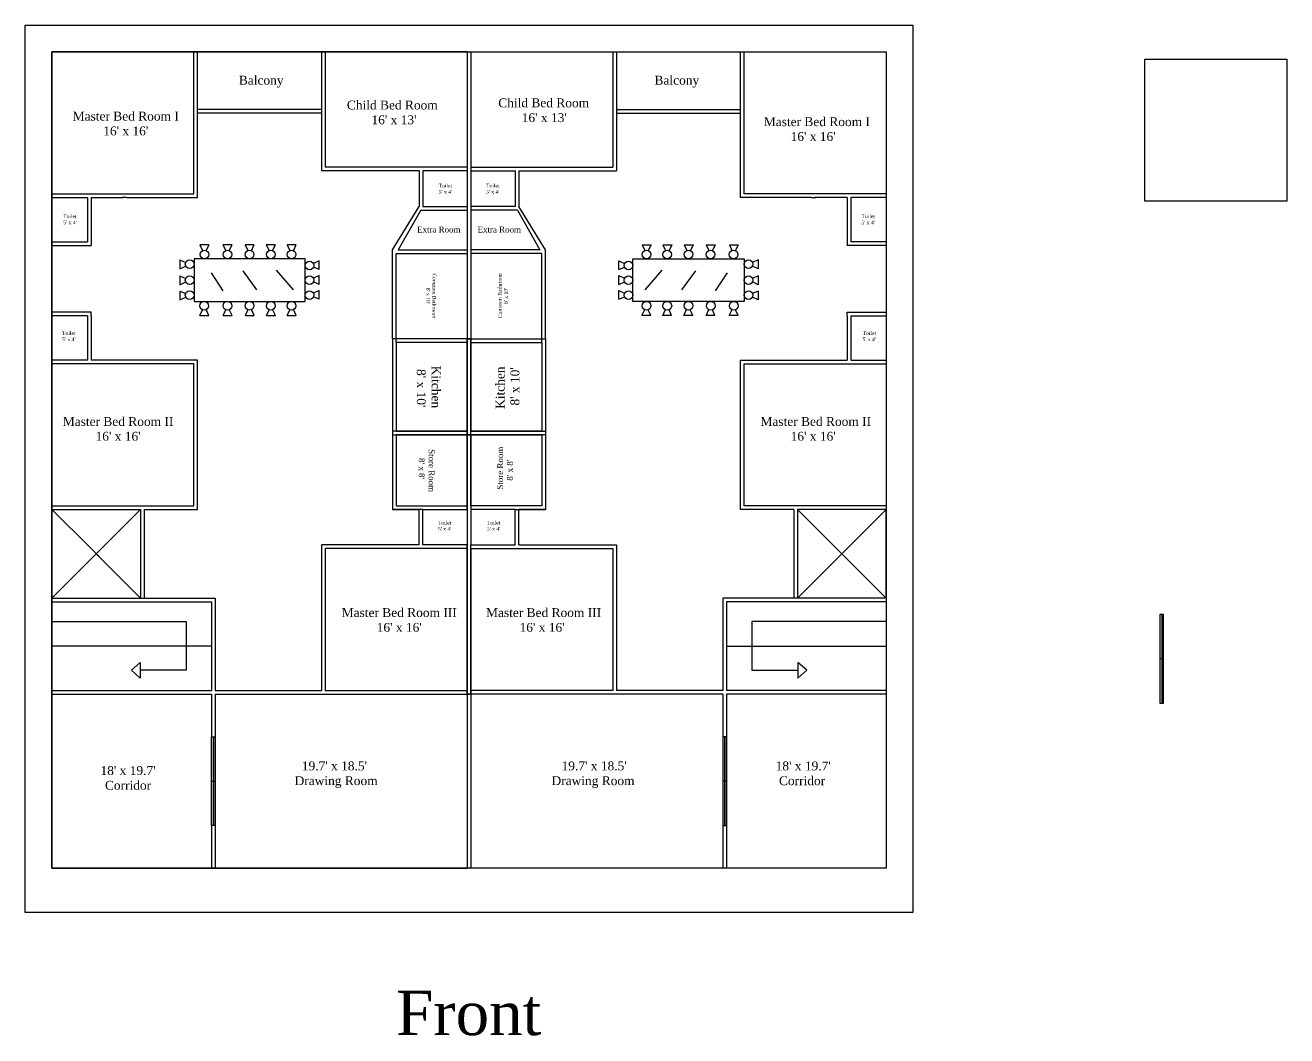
# Model space of a CAD drawing. Header units: inches. Extents: x -79350 to 491628, y -93215 to 155882.
# Drawn here: x 26 to 1732, y -1348 to 18 of the extents above; entities that cross this region are included whole.
import ezdxf

# ---------------------------------------------------------------- set-up
doc = ezdxf.new("R2010")
doc.units = ezdxf.units.IN
doc.header["$MEASUREMENT"] = 0
doc.layers.get('0').update_dxf_attribs({"lineweight": 30})
doc.styles.get("Standard").update_dxf_attribs({"font": 'times.ttf', "height": 12})

msp = doc.modelspace()

# ---------------------------------------------------------------- linework, layer by layer
for p, q in [((26.5, 18.5), (1226.5, 18.5)), ((26.5, -1181.5), (26.5, 18.5)), ((1226.5, 18.5), (1226.5, -1181.5)), ((62.5, -17.5), (1190.5, -17.5)), ((62.5, -1121.5), (62.5, -17.5)), ((624, -17.5), (62.5, -17.5)), ((62.5, -17.5), (62.5, -1121.5)), ((62.5, -17.5), (62.5, -209.5)), ((254.5, -209.5), (254.5, -17.5)), ((259.5, -214.5), (259.5, -17.5)), ((427, -17.5), (427, -178.5)), ((432, -17.5), (432, -173.5)), ((624, -17.5), (624, -1121.5)), ((624, -17.5), (624, -530.5)), ((629, -17.5), (629, -530.5)), ((821, -17.5), (821, -173.5)), ((826, -17.5), (826, -178.5)), ((993.5, -214.5), (993.5, -17.5)), ((998.5, -209.5), (998.5, -17.5)), ((1190.5, -17.5), (1190.5, -1121.5)), ((1190.5, -17.5), (1190.5, -209.5)), ((427, -95.5), (259.5, -95.5)), ((427, -100.5), (259.5, -100.5)), ((826, -95.5), (993.5, -95.5)), ((826, -100.5), (993.5, -100.5)), ((559, -178.5), (427, -178.5)), ((624, -173.5), (432, -173.5)), ((559, -178.5), (559, -226.5)), ((559, -178.5), (559, -226.5)), ((624, -178.5), (564, -178.5)), ((564, -178.5), (564, -226.5)), ((629, -173.5), (821, -173.5)), ((629, -178.5), (689, -178.5)), ((689, -178.5), (689, -226.5)), ((694, -178.5), (694, -226.5)), ((694, -178.5), (826, -178.5)), ((694, -178.5), (694, -226.5)), ((62.5, -209.5), (254.5, -209.5)), ((62.5, -214.5), (110.5, -214.5)), ((110.5, -214.5), (110.5, -274.5)), ((115.5, -214.5), (115.5, -279.5)), ((115.5, -214.5), (158.5, -214.5)), ((163.5, -214.5), (157.5, -214.5)), ((163.5, -214.5), (259.5, -214.5)), ((1089.5, -214.5), (993.5, -214.5)), ((1190.5, -209.5), (998.5, -209.5)), ((1089.5, -214.5), (1095.5, -214.5)), ((1137.5, -214.5), (1094.5, -214.5)), ((1137.5, -214.5), (1137.5, -279.5)), ((1190.5, -214.5), (1142.5, -214.5)), ((1142.5, -214.5), (1142.5, -274.5)), ((523, -285.5), (559, -226.5)), ((561.19, -231.5), (530.81, -285.5)), ((561.19, -231.5), (624, -231.5)), ((564, -226.5), (624, -226.5)), ((689, -226.5), (629, -226.5)), ((691.81, -231.5), (629, -231.5)), ((691.81, -231.5), (722.19, -285.5)), ((730, -285.5), (694, -226.5)), ((62.5, -274.5), (110.5, -274.5)), ((62.5, -279.5), (115.5, -279.5)), ((274.55, -278.49), (262.62, -278.49)), ((262.62, -278.49), (266.33, -286.35)), ((274.55, -278.49), (271.18, -286.27)), ((305.71, -278.49), (293.79, -278.49)), ((293.79, -278.49), (297.5, -286.35)), ((305.71, -278.49), (302.35, -286.27)), ((335.54, -278.49), (323.62, -278.49)), ((323.62, -278.49), (327.33, -286.35)), ((335.54, -278.49), (332.18, -286.27)), ((364.34, -278.49), (352.41, -278.49)), ((352.41, -278.49), (356.12, -286.35)), ((364.34, -278.49), (360.97, -286.27)), ((392.33, -278.56), (380.41, -278.56)), ((380.41, -278.56), (384.12, -286.41)), ((392.33, -278.56), (388.97, -286.33)), ((523, -405.5), (523, -285.5)), ((530.81, -285.5), (624, -285.5)), ((722.19, -285.5), (629, -285.5)), ((730, -405.5), (730, -285.5)), ((860.67, -278.56), (872.59, -278.56)), ((860.67, -278.56), (864.03, -286.33)), ((872.59, -278.56), (868.88, -286.41)), ((888.66, -278.49), (900.59, -278.49)), ((888.66, -278.49), (892.03, -286.27)), ((900.59, -278.49), (896.88, -286.35)), ((917.46, -278.49), (929.38, -278.49)), ((917.46, -278.49), (920.82, -286.27)), ((929.38, -278.49), (925.67, -286.35)), ((947.29, -278.49), (959.21, -278.49)), ((947.29, -278.49), (950.65, -286.27)), ((959.21, -278.49), (955.5, -286.35)), ((978.45, -278.49), (990.38, -278.49)), ((978.45, -278.49), (981.82, -286.27)), ((990.38, -278.49), (986.67, -286.35)), ((1190.5, -279.5), (1137.5, -279.5)), ((1190.5, -274.5), (1142.5, -274.5)), ((235.64, -299.07), (235.64, -310.99)), ((235.64, -299.07), (243.42, -302.43)), ((424.04, -300.19), (416.19, -303.9)), ((424.04, -312.11), (424.04, -300.19)), ((528, -290.5), (624, -290.5)), ((528, -410.5), (528, -290.5)), ((725, -290.5), (629, -290.5)), ((725, -410.5), (725, -290.5)), ((828.96, -312.11), (828.96, -300.19)), ((828.96, -300.19), (836.81, -303.9)), ((1017.36, -299.07), (1009.58, -302.43)), ((1017.36, -299.07), (1017.36, -310.99)), ((235.64, -310.99), (243.5, -307.28)), ((235.64, -320.59), (235.64, -332.51)), ((235.64, -320.59), (243.42, -323.95)), ((277.66, -316.55), (293.59, -340.6)), ((320.48, -313.72), (339.24, -339.54)), ((365.78, -313.02), (388.78, -339.54)), ((424.04, -320.07), (416.19, -323.78)), ((424.04, -312.11), (416.26, -308.75)), ((424.04, -331.99), (424.04, -320.07)), ((828.96, -312.11), (836.74, -308.75)), ((828.96, -331.99), (828.96, -320.07)), ((828.96, -320.07), (836.81, -323.78)), ((887.22, -313.02), (864.22, -339.54)), ((932.52, -313.72), (913.76, -339.54)), ((975.34, -316.55), (959.41, -340.6)), ((1017.36, -310.99), (1009.5, -307.28)), ((1017.36, -320.59), (1009.58, -323.95)), ((1017.36, -320.59), (1017.36, -332.51)), ((235.64, -332.51), (243.5, -328.8)), ((235.64, -341.06), (235.64, -352.99)), ((235.64, -341.06), (243.42, -344.43)), ((424.04, -340.33), (416.19, -344.04)), ((424.04, -331.99), (416.26, -328.63)), ((424.04, -352.26), (424.04, -340.33)), ((828.96, -331.99), (836.74, -328.63)), ((828.96, -352.26), (828.96, -340.33)), ((828.96, -340.33), (836.81, -344.04)), ((1017.36, -332.51), (1009.5, -328.8)), ((1017.36, -341.06), (1009.58, -344.43)), ((1017.36, -341.06), (1017.36, -352.99)), ((235.64, -352.99), (243.5, -349.28)), ((424.04, -352.26), (416.26, -348.89)), ((828.96, -352.26), (836.74, -348.89)), ((1017.36, -352.99), (1009.5, -349.28)), ((110.5, -369.5), (62.5, -369.5)), ((110.5, -374.5), (62.5, -374.5)), ((115.5, -369.5), (110.5, -369.5)), ((110.5, -374.5), (110.5, -434.5)), ((115.5, -374.5), (115.5, -369.5)), ((115.5, -374.5), (115.5, -434.5)), ((262.77, -374.09), (266.13, -366.31)), ((262.77, -374.09), (274.69, -374.09)), ((274.69, -374.09), (270.98, -366.23)), ((294.12, -374.09), (297.48, -366.31)), ((294.12, -374.09), (306.04, -374.09)), ((306.04, -374.09), (302.33, -366.23)), ((324.14, -374.09), (327.5, -366.31)), ((324.14, -374.09), (336.06, -374.09)), ((336.06, -374.09), (332.35, -366.23)), ((352.74, -374.09), (356.11, -366.31)), ((352.74, -374.09), (364.67, -374.09)), ((364.67, -374.09), (360.96, -366.23)), ((380.75, -374.09), (384.12, -366.31)), ((380.75, -374.09), (392.68, -374.09)), ((392.68, -374.09), (388.97, -366.23)), ((860.32, -374.09), (864.03, -366.23)), ((872.25, -374.09), (860.32, -374.09)), ((872.25, -374.09), (868.88, -366.31)), ((888.33, -374.09), (892.04, -366.23)), ((900.26, -374.09), (888.33, -374.09)), ((900.26, -374.09), (896.89, -366.31)), ((916.94, -374.09), (920.65, -366.23)), ((928.86, -374.09), (916.94, -374.09)), ((928.86, -374.09), (925.5, -366.31)), ((946.96, -374.09), (950.67, -366.23)), ((958.88, -374.09), (946.96, -374.09)), ((958.88, -374.09), (955.52, -366.31)), ((978.31, -374.09), (982.02, -366.23)), ((990.23, -374.09), (978.31, -374.09)), ((990.23, -374.09), (986.87, -366.31)), ((1137.5, -374.5), (1137.5, -369.5)), ((1137.5, -369.5), (1142.5, -369.5)), ((1137.5, -374.5), (1137.5, -434.5)), ((1142.5, -369.5), (1190.5, -369.5)), ((1142.5, -374.5), (1190.5, -374.5)), ((1142.5, -374.5), (1142.5, -434.5)), ((110.5, -434.5), (62.5, -434.5)), ((158.5, -434.5), (115.5, -434.5)), ((1094.5, -434.5), (1137.5, -434.5)), ((1142.5, -434.5), (1190.5, -434.5)), ((624, -535.5), (624, -631.5)), ((629, -535.5), (629, -631.5)), ((62.5, -631.5), (187.5, -631.5)), ((62.5, -756.5), (62.5, -636.5)), ((62.5, -636.5), (182.5, -636.5)), ((182.5, -636.5), (62.5, -756.5)), ((62.5, -636.5), (115.5, -689.5)), ((182.5, -636.5), (182.5, -756.5)), ((187.5, -636.5), (187.5, -756.5)), ((559, -636.5), (523, -636.5)), ((559, -631.5), (624, -631.5)), ((559, -684.5), (559, -636.5)), ((564, -636.5), (559, -636.5)), ((564, -684.5), (564, -636.5)), ((564, -636.5), (624, -636.5)), ((624, -631.5), (624, -638.5)), ((624, -636.5), (624, -684.5)), ((694, -631.5), (629, -631.5)), ((629, -631.5), (629, -638.5)), ((689, -636.5), (629, -636.5)), ((629, -636.5), (629, -684.5)), ((689, -684.5), (689, -636.5)), ((689, -636.5), (694, -636.5)), ((694, -684.5), (694, -636.5)), ((694, -636.5), (730, -636.5)), ((1190.5, -631.5), (1065.5, -631.5)), ((1065.5, -636.5), (1065.5, -756.5)), ((1190.5, -636.5), (1070.5, -636.5)), ((1070.5, -636.5), (1070.5, -756.5)), ((1070.5, -636.5), (1190.5, -756.5)), ((1190.5, -636.5), (1137.5, -689.5)), ((1190.5, -756.5), (1190.5, -636.5)), ((115.5, -689.5), (126.25, -700.25)), ((122.5, -696.5), (182.5, -756.5)), ((559, -684.5), (557, -684.5)), ((624, -689.5), (624, -1121.5)), ((629, -689.5), (629, -1121.5)), ((694, -684.5), (696, -684.5)), ((1130.5, -696.5), (1070.5, -756.5)), ((1137.5, -689.5), (1126.75, -700.25)), ((62.5, -756.5), (283.5, -756.5)), ((62.5, -761.5), (278.5, -761.5)), ((278.5, -761.5), (278.5, -881.5)), ((283.5, -756.5), (283.5, -881.5)), ((1190.5, -756.5), (969.5, -756.5)), ((969.5, -756.5), (969.5, -881.5)), ((1190.5, -761.5), (974.5, -761.5)), ((974.5, -761.5), (974.5, -881.5)), ((62.5, -788), (244, -788)), ((244, -788), (244, -798.5)), ((244, -798.5), (244, -854)), ((1190.5, -788), (1009, -788)), ((1009, -788), (1009, -798.5)), ((1009, -798.5), (1009, -854)), ((278.5, -821.5), (62.5, -821.5)), ((974.5, -821.5), (1190.5, -821.5)), ((170, -854), (182, -843.5)), ((182, -843.5), (182, -864.5)), ((1083, -854), (1071, -843.5)), ((1071, -843.5), (1071, -864.5)), ((182, -864.5), (170, -854)), ((244, -854), (182, -854)), ((1009, -854), (1071, -854)), ((1071, -864.5), (1083, -854)), ((62.5, -881.5), (278.5, -881.5)), ((62.5, -886.5), (278.5, -886.5)), ((278.5, -886.5), (278.5, -1121.5)), ((283.5, -881.5), (427, -881.5)), ((283.5, -886.5), (624, -886.5)), ((283.5, -886.5), (283.5, -1121.5)), ((432, -881.5), (624, -881.5)), ((821, -881.5), (629, -881.5)), ((969.5, -886.5), (629, -886.5)), ((969.5, -881.5), (826, -881.5)), ((969.5, -886.5), (969.5, -1121.5)), ((1190.5, -881.5), (974.5, -881.5)), ((1190.5, -886.5), (974.5, -886.5)), ((974.5, -886.5), (974.5, -1121.5)), ((1190.5, -1121.5), (62.5, -1121.5)), ((62.5, -1121.5), (624, -1121.5)), ((1226.5, -1181.5), (26.5, -1181.5))]:
    msp.add_line(p, q)
at = {"color": 4}
for p, q in [((1560.5, -778.5), (1560.5, -898.5)), ((1565.5, -778.5), (1560.5, -778.5)), ((1563, -778.5), (1563, -898.5)), ((1565.5, -898.5), (1565.5, -778.5)), ((1565.5, -838.5), (1560.5, -838.5)), ((1560.5, -898.5), (1565.5, -898.5)), ((278.5, -1064), (278.5, -944)), ((278.5, -944), (283.5, -944)), ((281, -944), (281, -1064)), ((283.5, -944), (283.5, -1064)), ((969.5, -944), (969.5, -1064)), ((974.5, -944), (969.5, -944)), ((972, -944), (972, -1064)), ((974.5, -1064), (974.5, -944)), ((278.5, -1004), (283.5, -1004)), ((974.5, -1004), (969.5, -1004)), ((283.5, -1064), (278.5, -1064)), ((969.5, -1064), (974.5, -1064))]:
    msp.add_line(p, q, dxfattribs=at)
for points in [[(1540, -27.5), (1732, -27.5), (1732, -219.5), (1540, -219.5)], [(404.98, -297.55), (254.7, -297.55), (254.7, -355.03), (404.98, -355.03)], [(848.02, -297.55), (998.3, -297.55), (998.3, -355.03), (848.02, -355.03)], [(523, -405.5), (523, -535.5), (629, -535.5), (629, -405.5)], [(730, -405.5), (730, -535.5), (624, -535.5), (624, -405.5)], [(528, -410.5), (528, -530.5), (624, -530.5), (624, -410.5)], [(725, -410.5), (725, -530.5), (629, -530.5), (629, -410.5)], [(254.5, -439.5), (62.5, -439.5), (62.5, -631.5), (254.5, -631.5)], [(998.5, -439.5), (1190.5, -439.5), (1190.5, -631.5), (998.5, -631.5)], [(624, -535.5), (528, -535.5), (528, -631.5), (624, -631.5)], [(629, -535.5), (725, -535.5), (725, -631.5), (629, -631.5)], [(624, -689.5), (432, -689.5), (432, -881.5), (624, -881.5)], [(629, -689.5), (821, -689.5), (821, -881.5), (629, -881.5)]]:
    msp.add_lwpolyline(points, close=True)
for points in [[(110.5, -434.5), (62.5, -434.5)], [(187.5, -636.5), (259.5, -636.5), (259.5, -434.5), (115.5, -434.5)], [(1065.5, -636.5), (993.5, -636.5), (993.5, -434.5), (1137.5, -434.5)], [(1142.5, -434.5), (1190.5, -434.5)], [(624, -530.5), (523, -530.5), (523, -636.5), (559, -636.5)], [(624, -636.5), (624, -530.5)], [(629, -530.5), (730, -530.5), (730, -636.5), (694, -636.5)], [(62.5, -636.5), (182.5, -636.5)], [(564, -636.5), (624, -636.5)], [(689, -636.5), (629, -636.5)], [(1190.5, -636.5), (1070.5, -636.5)], [(559, -684.5), (427, -684.5), (427, -881.5)], [(427, -886.5), (629, -886.5), (629, -684.5)], [(624, -684.5), (564, -684.5)], [(826, -886.5), (624, -886.5), (624, -684.5)], [(629, -684.5), (689, -684.5)], [(694, -684.5), (826, -684.5), (826, -881.5)]]:
    msp.add_lwpolyline(points)
for centre in [(268.85, -291.67), (300.01, -291.67), (329.84, -291.67), (358.63, -291.67), (386.63, -291.73), (866.37, -291.73), (894.37, -291.67), (923.16, -291.67), (952.99, -291.67), (984.15, -291.67), (248.82, -304.77), (410.87, -306.41), (842.13, -306.41), (1004.18, -304.77), (248.82, -326.29), (410.87, -326.29), (842.13, -326.29), (1004.18, -326.29), (248.82, -346.76), (410.87, -346.55), (842.13, -346.55), (1004.18, -346.76), (268.47, -360.91), (299.82, -360.91), (329.84, -360.91), (358.44, -360.91), (386.46, -360.91), (866.54, -360.91), (894.56, -360.91), (923.16, -360.91), (953.18, -360.91), (984.53, -360.91)]:
    msp.add_circle(centre, 5.88)

# ---------------------------------------------------------------- texts
for s, width, heights, insert, char_height, attachment_point in [('Balcony', 90.6812, [0], (375.73, -49.86), 12, 3), ('Balcony', 90.6812, [0], (877.27, -49.86), 12, 1), ("\\pxqc;Child Bed Room^J 16' x 13'", 152.1194, [46.88], (598.83, -83.43), 12, 3), ("Child Bed Room^J       16' x 13'", 152.1194, [46.88], (666, -80.5), 12, 1), ("\\pxqc;Master Bed Room I^J16' x 16'", 211.1899, [64.15], (268.01, -98.48), 12, 3), ("Master Bed Room I^J        16' x 16'", 160.9656, [60.95], (1025, -106), 12, 1), ("Toilet^J5' x 4'", 84, [0], (603.5, -196), 5, 3), ("Toilet^J5' x 4'", 84, [0], (649.5, -196), 5, 1), ("Toilet^J5' x 4'", 84, [0], (96, -237.45), 5, 3), ("Toilet^J5' x 4'", 84, [0], (1157, -237.45), 5, 1), ('Extra Room', 99.3556, [0], (614.98, -253.91), 8, 3), ('Extra Room', 99.3556, [0], (638.02, -253.91), 8, 1), ("Toilet^J5' x 4'", 84, [0], (94.5, -395.45), 5, 3), ("Toilet^J5' x 4'", 84, [0], (1158.5, -395.45), 5, 1), ("\\pxqc;Master Bed Room II\\P16' x 16'", 160.9656, [60.95], (232.5, -511.49), 12, 3), ("Master Bed Room II^J         16' x 16'", 160.9656, [60.95], (1020.5, -511.49), 12, 1), ("Toilet^J5' x 4'", 84, [0], (602.5, -651.95), 5, 3), ("Toilet^J5' x 4'", 84, [0], (650.5, -651.95), 5, 1), ("\\pxqc;Master Bed Room III^J16' x 16'", 160.9656, [60.95], (612.6, -769.99), 12, 3), ("Master Bed Room III^J          16' x 16'", 160.9656, [60.95], (649.5, -769.99), 12, 1), ("\\pxqc;18' x 19.7'\\PCorridor", 124.5, [0], (227.72, -983.62), 12, 3), ("\\pxqc; 19.7' x 18.5'^J  Drawing Room", 145.5, [0], (515, -977.37), 12, 3), ("   19.7' x 18.5'^JDrawing Room", 145.5, [0], (738, -977.37), 12, 1), ("18' x 19.7'^J Corridor", 124.5, [0], (1041, -977.43), 12, 1), ('Front', 769.1557, [0], (527.79, -1287.52), 60, 1)]:
    msp.add_mtext_dynamic_manual_height_columns(s, width=width, gutter_width=60, heights=heights, dxfattribs=dict(insert=insert, char_height=char_height, attachment_point=attachment_point))
for s, width, heights, insert, char_height, attachment_point, rotation in [("\\pxqc;Common Bathroom^J8' x 10'", 158.4503, [41.12], (581.23, -426.89), 5, 3, 269.48247), ("Common Bathroom^J          8' x 10'", 158.4503, [41.12], (665.92, -377.75), 5, 1, 90.51753), ("Kitchen^J 8' x 10'", 67, [0], (555.78, -442.06), 12, 7, 270), ("Kitchen^J 8' x 10'", 67, [0], (662.5, -500.5), 12, 1, 90), ("Store Room^J    8' x 8'", 115.1203, [38.69], (558.5, -554.88), 8, 7, 270), ("Store Room^J    8' x 8'", 115.1203, [38.69], (664.45, -609.72), 8, 1, 90)]:
    msp.add_mtext_dynamic_manual_height_columns(s, width=width, gutter_width=60, heights=heights, dxfattribs=dict(insert=insert, char_height=char_height, attachment_point=attachment_point, rotation=rotation))

doc.saveas('drawing.dxf')
